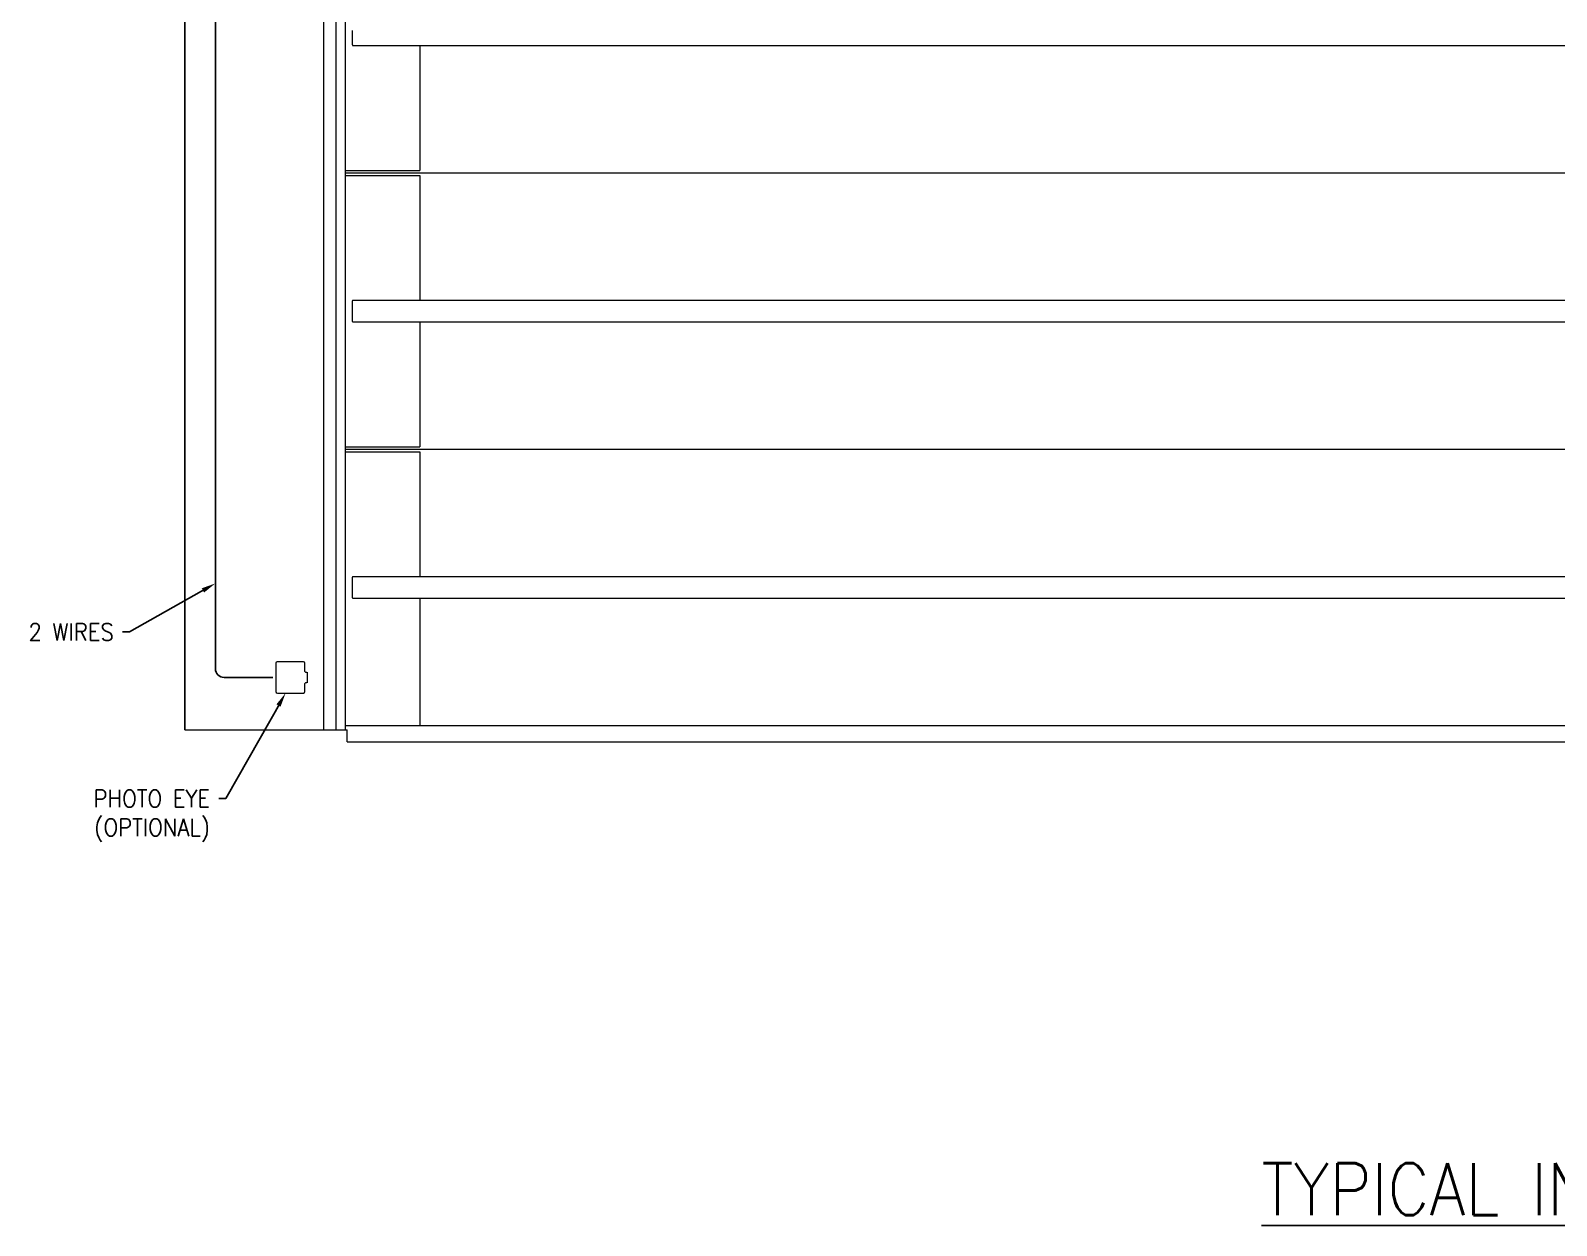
# Model space of a CAD drawing. Extents: x 20 to 307, y 41 to 248.
# Drawn here: x 20.4 to 152.9, y 40.7 to 144.4 of the extents above; entities that cross this region are included whole.
import ezdxf

# ---------------------------------------------------------------- set-up
doc = ezdxf.new("R2010")
doc.units = 0
doc.header["$LTSCALE"] = 0.5
doc.header["$MEASUREMENT"] = 0
doc.layers.get('0').update_dxf_attribs({"linetype": 'CONTINUOUS'})
doc.layers.add('DIM', color=1, linetype='CONTINUOUS')
doc.styles.add('ROMANS', font='romans.shx', dxfattribs={"width": 0.9, "height": 0.75})

msp = doc.modelspace()

# ---------------------------------------------------------------- linework, layer by layer
for p, q in [((36.42, 219.46), (36.42, 89)), ((41.41, 88.25), (37.17, 88.25))]:
    msp.add_line(p, q)
msp.add_arc((37.17, 89), 0.75, 180, 270)
at = {"layer": 'DIM'}
for p, q in [((33.77, 247.95), (33.77, 83.69)), ((35.88, 96.11), (28.97, 92.2)), ((28.97, 92.2), (28.35, 92.2)), ((44.24, 88.72), (44.25, 88.72)), ((44.24, 87.78), (44.25, 87.78)), ((42.21, 86.35), (37.33, 77.73)), ((37.33, 77.73), (36.71, 77.73))]:
    msp.add_line(p, q, dxfattribs=at)
at = {"layer": 'DIM', "linetype": 'Continuous', "lineweight": 15}
for p, q in [((46.88, 212.47), (46.88, 83.69)), ((45.82, 204.63), (45.82, 85.51)), ((47.68, 203.84), (47.68, 83.69)), ((48.32, 144.32), (48.32, 144.44)), ((48.32, 143.82), (48.32, 144.32)), ((48.32, 143.7), (48.32, 143.82)), ((48.32, 143.64), (48.32, 143.7)), ((48.32, 143.25), (48.32, 143.64)), ((48.32, 143.19), (48.32, 143.25)), ((48.32, 143.18), (48.32, 143.19)), ((48.32, 143.18), (48.32, 143.13)), ((48.32, 143.13), (241.32, 143.13)), ((54.18, 143.13), (54.18, 132.29)), ((47.68, 132.29), (54.18, 132.29)), ((47.68, 132.07), (235.92, 132.07)), ((47.68, 132.07), (242.08, 132.07)), ((47.68, 131.84), (54.18, 131.84)), ((54.18, 131.84), (54.18, 121.01)), ((48.32, 121.01), (48.32, 120.95)), ((48.32, 121.01), (241.32, 121.01)), ((48.32, 120.94), (48.32, 120.95)), ((48.32, 120.89), (48.32, 120.94)), ((48.32, 120.5), (48.32, 120.89)), ((48.32, 120.44), (48.32, 120.5)), ((48.32, 120.32), (48.32, 120.44)), ((48.32, 119.82), (48.32, 120.32)), ((48.32, 119.7), (48.32, 119.82)), ((48.32, 119.64), (48.32, 119.7)), ((48.32, 119.25), (48.32, 119.64)), ((48.32, 119.19), (48.32, 119.25)), ((48.32, 119.18), (48.32, 119.19)), ((48.32, 119.18), (48.32, 119.13)), ((48.32, 119.13), (241.32, 119.13)), ((54.18, 119.13), (54.18, 108.29)), ((47.68, 108.29), (54.18, 108.29)), ((47.68, 108.07), (242.08, 108.07)), ((47.68, 107.84), (54.18, 107.84)), ((54.18, 107.84), (54.18, 107.25)), ((54.18, 107.84), (54.18, 97.01)), ((55.29, 108.07), (235.92, 108.07)), ((48.32, 97.01), (48.32, 96.95)), ((48.32, 97.01), (241.32, 97.01)), ((48.32, 96.94), (48.32, 96.95)), ((48.32, 96.89), (48.32, 96.94)), ((48.32, 96.5), (48.32, 96.89)), ((48.32, 96.44), (48.32, 96.5)), ((48.32, 96.32), (48.32, 96.44)), ((48.32, 95.82), (48.32, 96.32)), ((48.32, 95.7), (48.32, 95.82)), ((48.32, 95.64), (48.32, 95.7)), ((48.32, 95.25), (48.32, 95.64)), ((48.32, 95.19), (48.32, 95.25)), ((48.32, 95.18), (48.32, 95.19)), ((48.32, 95.18), (48.32, 95.13)), ((48.32, 95.13), (241.32, 95.13)), ((54.18, 95.13), (54.18, 84.07)), ((41.67, 89.48), (41.67, 87.02)), ((44.07, 89.6), (41.8, 89.6)), ((44.2, 88.77), (44.2, 89.48)), ((44.2, 87.02), (44.2, 87.73)), ((44.25, 88.72), (44.37, 88.72)), ((44.37, 87.78), (44.25, 87.78)), ((41.8, 86.9), (44.07, 86.9)), ((45.82, 85.51), (45.82, 83.69)), ((33.77, 83.69), (47.88, 83.69)), ((47.68, 84.07), (242.08, 84.07)), ((47.88, 82.66), (47.88, 83.69)), ((47.88, 82.66), (241.88, 82.66))]:
    msp.add_line(p, q, dxfattribs=at)
for centre, radius, start, end in [((44.25, 88.77), 0.0494, 179.632, 260.1468), ((44.25, 87.73), 0.0487, 99.328, 180.4142), ((170.37, 88.25), 125.99, 179.7876, 180.2124)]:
    msp.add_arc(centre, radius, start, end, dxfattribs=at)
for centre, major_axis, start_param, end_param in [((41.8, 89.48), (-0.0886, 0.0886), 5.499157, 7.067214), ((44.07, 89.48), (-0.0886, -0.0886), 2.357564, 3.925621), ((41.8, 87.02), (-0.0886, -0.0886), 5.499157, 7.067214), ((44.07, 87.02), (-0.0886, 0.0886), 2.357564, 3.925621)]:
    msp.add_ellipse(centre, major_axis=major_axis, ratio=0.997265, start_param=start_param, end_param=end_param, dxfattribs=at)
at = {"layer": 'DIM'}
for points in [[(35.23, 95.99), (35.44, 95.63), (36.42, 96.42)], [(41.72, 85.91), (42.08, 85.71), (42.52, 86.9)]]:
    msp.add_solid(points, dxfattribs=at)

# ---------------------------------------------------------------- texts
at = {"layer": 'DIM', "style": 'ROMANS', "width": 0.9}
msp.add_text('%%UTYPICAL INSTALLATION', height=4.5, dxfattribs=at).set_placement((127.31, 41.56))
at = {"layer": 'DIM', "char_height": 1.5, "attachment_point": 3, "style": 'ROMANS'}
for s, insert in [('\\A1;2 WIRES', (27.59, 92.95)), ('PHOTO EYE\\P(OPTIONAL)', (35.95, 78.48))]:
    msp.add_mtext(s, dxfattribs=dict(at, insert=insert))

doc.saveas('drawing.dxf')
